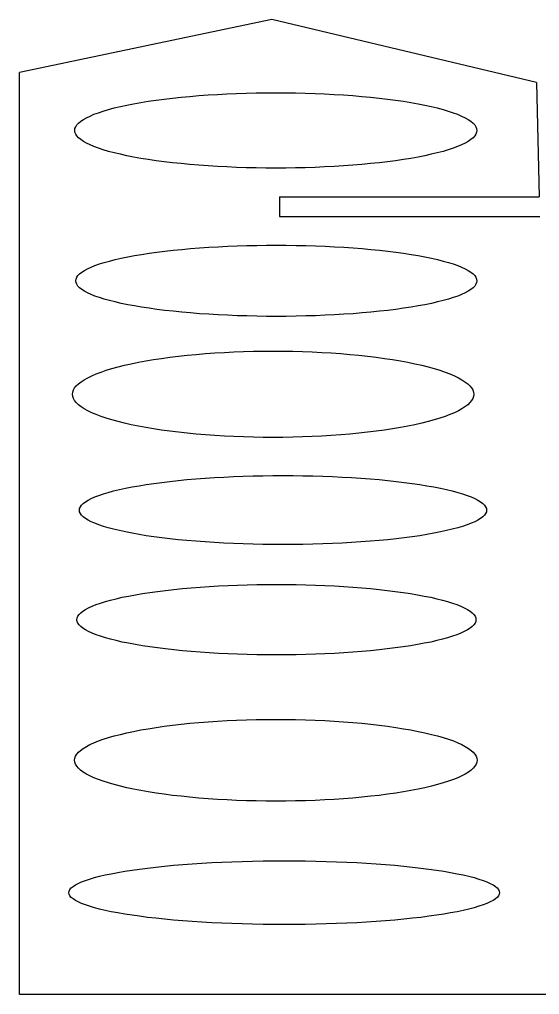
# Model space of a CAD drawing. Header units: inches. Extents: x 8 to 1401, y 8 to 252.
# Drawn here: x 116.6 to 169.2, y 148 to 246.7 of the extents above; entities that cross this region are included whole.
import ezdxf

# ---------------------------------------------------------------- set-up
doc = ezdxf.new("R2010")
doc.units = ezdxf.units.IN
doc.header["$MEASUREMENT"] = 0

msp = doc.modelspace()

# ---------------------------------------------------------------- linework, layer by layer
for p, q in [((142.112, 246.683), (116.567, 241.309)), ((168.884, 240.318), (142.112, 246.683)), ((116.567, 147.986), (116.567, 241.309)), ((168.884, 240.318), (169.152, 228.736)), ((142.873, 228.736), (169.152, 228.736)), ((142.873, 228.736), (142.873, 226.736)), ((142.873, 226.736), (169.211, 226.736)), ((171.041, 147.986), (116.567, 147.986))]:
    msp.add_line(p, q)
for points in [[(122.154, 235.454, 0), (122.174, 235.641, 0), (122.254, 235.827, 0), (122.374, 236.013, 0), (122.544, 236.197, 0), (122.764, 236.38, 0), (123.034, 236.56, 0), (123.344, 236.738, 0), (123.704, 236.913, 0), (124.104, 237.084, 0), (124.554, 237.251, 0), (125.044, 237.414, 0), (125.584, 237.572, 0), (126.154, 237.725, 0), (126.774, 237.872, 0), (127.424, 238.014, 0), (128.114, 238.15, 0), (128.834, 238.279, 0), (129.594, 238.401, 0), (130.384, 238.516, 0), (131.194, 238.624, 0), (132.044, 238.724, 0), (132.914, 238.816, 0), (133.804, 238.9, 0), (134.714, 238.976, 0), (135.644, 239.043, 0), (136.594, 239.102, 0), (137.554, 239.152, 0), (138.534, 239.193, 0), (139.514, 239.225, 0), (140.504, 239.248, 0), (141.504, 239.262, 0), (142.504, 239.266, 0), (143.504, 239.262, 0), (144.494, 239.248, 0), (145.484, 239.225, 0), (146.474, 239.193, 0), (147.444, 239.152, 0), (148.414, 239.102, 0), (149.354, 239.043, 0), (150.294, 238.976, 0), (151.204, 238.9, 0), (152.094, 238.816, 0), (152.964, 238.724, 0), (153.804, 238.624, 0), (154.624, 238.516, 0), (155.414, 238.401, 0), (156.164, 238.279, 0), (156.894, 238.15, 0), (157.584, 238.014, 0), (158.234, 237.872, 0), (158.844, 237.725, 0), (159.424, 237.572, 0), (159.954, 237.414, 0), (160.444, 237.251, 0), (160.894, 237.084, 0), (161.304, 236.913, 0), (161.664, 236.738, 0), (161.974, 236.56, 0), (162.244, 236.38, 0), (162.464, 236.197, 0), (162.634, 236.013, 0), (162.754, 235.827, 0), (162.824, 235.641, 0), (162.854, 235.454, 0), (162.824, 235.267, 0), (162.754, 235.08, 0), (162.634, 234.894, 0), (162.464, 234.71, 0), (162.244, 234.527, 0), (161.974, 234.347, 0), (161.664, 234.169, 0), (161.304, 233.995, 0), (160.894, 233.823, 0), (160.444, 233.656, 0), (159.954, 233.494, 0), (159.424, 233.335, 0), (158.844, 233.182, 0), (158.234, 233.035, 0), (157.584, 232.893, 0), (156.894, 232.758, 0), (156.164, 232.629, 0), (155.414, 232.506, 0), (154.624, 232.391, 0), (153.804, 232.284, 0), (152.964, 232.183, 0), (152.094, 232.091, 0), (151.204, 232.007, 0), (150.294, 231.931, 0), (149.354, 231.864, 0), (148.414, 231.805, 0), (147.444, 231.755, 0), (146.474, 231.714, 0), (145.484, 231.682, 0), (144.494, 231.659, 0), (143.504, 231.646, 0), (142.504, 231.641, 0), (141.504, 231.646, 0), (140.504, 231.659, 0), (139.514, 231.682, 0), (138.534, 231.714, 0), (137.554, 231.755, 0), (136.594, 231.805, 0), (135.644, 231.864, 0), (134.714, 231.931, 0), (133.804, 232.007, 0), (132.914, 232.091, 0), (132.044, 232.183, 0), (131.194, 232.284, 0), (130.384, 232.391, 0), (129.594, 232.506, 0), (128.834, 232.629, 0), (128.114, 232.758, 0), (127.424, 232.893, 0), (126.774, 233.035, 0), (126.154, 233.182, 0), (125.584, 233.335, 0), (125.044, 233.494, 0), (124.554, 233.656, 0), (124.104, 233.823, 0), (123.704, 233.995, 0), (123.344, 234.169, 0), (123.034, 234.347, 0), (122.764, 234.527, 0), (122.544, 234.71, 0), (122.374, 234.894, 0), (122.254, 235.08, 0), (122.174, 235.267, 0), (122.154, 235.454, 0)], [(122.254, 220.234, 0), (122.284, 220.411, 0), (122.354, 220.587, 0), (122.474, 220.763, 0), (122.644, 220.937, 0), (122.864, 221.109, 0), (123.134, 221.28, 0), (123.444, 221.448, 0), (123.804, 221.613, 0), (124.204, 221.775, 0), (124.654, 221.933, 0), (125.144, 222.087, 0), (125.674, 222.236, 0), (126.254, 222.381, 0), (126.864, 222.52, 0), (127.514, 222.654, 0), (128.204, 222.782, 0), (128.924, 222.904, 0), (129.674, 223.02, 0), (130.464, 223.128, 0), (131.274, 223.23, 0), (132.114, 223.325, 0), (132.984, 223.412, 0), (133.874, 223.492, 0), (134.784, 223.563, 0), (135.714, 223.627, 0), (136.664, 223.682, 0), (137.624, 223.73, 0), (138.594, 223.768, 0), (139.574, 223.799, 0), (140.564, 223.82, 0), (141.554, 223.833, 0), (142.554, 223.838, 0), (143.554, 223.833, 0), (144.544, 223.82, 0), (145.534, 223.799, 0), (146.514, 223.768, 0), (147.484, 223.73, 0), (148.444, 223.682, 0), (149.394, 223.627, 0), (150.324, 223.563, 0), (151.234, 223.492, 0), (152.124, 223.412, 0), (152.984, 223.325, 0), (153.834, 223.23, 0), (154.644, 223.128, 0), (155.434, 223.02, 0), (156.184, 222.904, 0), (156.904, 222.782, 0), (157.594, 222.654, 0), (158.244, 222.52, 0), (158.854, 222.381, 0), (159.434, 222.236, 0), (159.964, 222.087, 0), (160.454, 221.933, 0), (160.904, 221.775, 0), (161.304, 221.613, 0), (161.664, 221.448, 0), (161.974, 221.28, 0), (162.244, 221.109, 0), (162.464, 220.937, 0), (162.634, 220.763, 0), (162.754, 220.587, 0), (162.824, 220.411, 0), (162.854, 220.234, 0), (162.824, 220.057, 0), (162.754, 219.881, 0), (162.634, 219.705, 0), (162.464, 219.531, 0), (162.244, 219.358, 0), (161.974, 219.188, 0), (161.664, 219.02, 0), (161.304, 218.855, 0), (160.904, 218.693, 0), (160.454, 218.535, 0), (159.964, 218.381, 0), (159.434, 218.232, 0), (158.854, 218.087, 0), (158.244, 217.948, 0), (157.594, 217.814, 0), (156.904, 217.686, 0), (156.184, 217.564, 0), (155.434, 217.448, 0), (154.644, 217.339, 0), (153.834, 217.237, 0), (152.984, 217.143, 0), (152.124, 217.056, 0), (151.234, 216.976, 0), (150.324, 216.904, 0), (149.394, 216.841, 0), (148.444, 216.785, 0), (147.484, 216.738, 0), (146.514, 216.699, 0), (145.534, 216.669, 0), (144.544, 216.647, 0), (143.554, 216.634, 0), (142.554, 216.63, 0), (141.554, 216.634, 0), (140.564, 216.647, 0), (139.574, 216.669, 0), (138.594, 216.699, 0), (137.624, 216.738, 0), (136.664, 216.785, 0), (135.714, 216.841, 0), (134.784, 216.904, 0), (133.874, 216.976, 0), (132.984, 217.056, 0), (132.114, 217.143, 0), (131.274, 217.237, 0), (130.464, 217.339, 0), (129.674, 217.448, 0), (128.924, 217.564, 0), (128.204, 217.686, 0), (127.514, 217.814, 0), (126.864, 217.948, 0), (126.254, 218.087, 0), (125.674, 218.232, 0), (125.144, 218.381, 0), (124.654, 218.535, 0), (124.204, 218.693, 0), (123.804, 218.855, 0), (123.444, 219.02, 0), (123.134, 219.188, 0), (122.864, 219.358, 0), (122.644, 219.531, 0), (122.474, 219.705, 0), (122.354, 219.881, 0), (122.284, 220.057, 0), (122.254, 220.234, 0)], [(121.924, 208.749, 0), (121.954, 208.964, 0), (122.024, 209.178, 0), (122.144, 209.39, 0), (122.314, 209.602, 0), (122.534, 209.811, 0), (122.804, 210.018, 0), (123.114, 210.221, 0), (123.474, 210.421, 0), (123.874, 210.617, 0), (124.324, 210.809, 0), (124.814, 210.995, 0), (125.344, 211.176, 0), (125.924, 211.352, 0), (126.534, 211.521, 0), (127.184, 211.683, 0), (127.874, 211.838, 0), (128.594, 211.986, 0), (129.344, 212.126, 0), (130.134, 212.258, 0), (130.944, 212.382, 0), (131.794, 212.496, 0), (132.654, 212.602, 0), (133.544, 212.698, 0), (134.454, 212.785, 0), (135.384, 212.862, 0), (136.334, 212.93, 0), (137.294, 212.987, 0), (138.264, 213.034, 0), (139.244, 213.071, 0), (140.234, 213.097, 0), (141.224, 213.113, 0), (142.224, 213.118, 0), (143.224, 213.113, 0), (144.214, 213.097, 0), (145.204, 213.071, 0), (146.184, 213.034, 0), (147.154, 212.987, 0), (148.114, 212.93, 0), (149.064, 212.862, 0), (149.994, 212.785, 0), (150.904, 212.698, 0), (151.794, 212.602, 0), (152.664, 212.496, 0), (153.504, 212.382, 0), (154.314, 212.258, 0), (155.104, 212.126, 0), (155.854, 211.986, 0), (156.574, 211.838, 0), (157.264, 211.683, 0), (157.914, 211.521, 0), (158.524, 211.352, 0), (159.104, 211.176, 0), (159.634, 210.995, 0), (160.124, 210.809, 0), (160.574, 210.617, 0), (160.974, 210.421, 0), (161.334, 210.221, 0), (161.644, 210.018, 0), (161.914, 209.811, 0), (162.134, 209.602, 0), (162.304, 209.39, 0), (162.424, 209.178, 0), (162.494, 208.964, 0), (162.524, 208.749, 0), (162.494, 208.535, 0), (162.424, 208.321, 0), (162.304, 208.109, 0), (162.134, 207.897, 0), (161.914, 207.688, 0), (161.644, 207.481, 0), (161.334, 207.278, 0), (160.974, 207.078, 0), (160.574, 206.882, 0), (160.124, 206.69, 0), (159.634, 206.504, 0), (159.104, 206.323, 0), (158.524, 206.147, 0), (157.914, 205.978, 0), (157.264, 205.816, 0), (156.574, 205.661, 0), (155.854, 205.513, 0), (155.104, 205.373, 0), (154.314, 205.241, 0), (153.504, 205.117, 0), (152.664, 205.003, 0), (151.794, 204.897, 0), (150.904, 204.801, 0), (149.994, 204.714, 0), (149.064, 204.637, 0), (148.114, 204.569, 0), (147.154, 204.512, 0), (146.184, 204.465, 0), (145.204, 204.428, 0), (144.214, 204.402, 0), (143.224, 204.386, 0), (142.224, 204.381, 0), (141.224, 204.386, 0), (140.234, 204.402, 0), (139.244, 204.428, 0), (138.264, 204.465, 0), (137.294, 204.512, 0), (136.334, 204.569, 0), (135.384, 204.637, 0), (134.454, 204.714, 0), (133.544, 204.801, 0), (132.654, 204.897, 0), (131.794, 205.003, 0), (130.944, 205.117, 0), (130.134, 205.241, 0), (129.344, 205.373, 0), (128.594, 205.513, 0), (127.874, 205.661, 0), (127.184, 205.816, 0), (126.534, 205.978, 0), (125.924, 206.147, 0), (125.344, 206.323, 0), (124.814, 206.504, 0), (124.324, 206.69, 0), (123.874, 206.882, 0), (123.474, 207.078, 0), (123.114, 207.278, 0), (122.804, 207.481, 0), (122.534, 207.688, 0), (122.314, 207.897, 0), (122.144, 208.109, 0), (122.024, 208.321, 0), (121.954, 208.535, 0), (121.924, 208.749, 0)], [(122.624, 197.021, 0), (122.654, 197.192, 0), (122.724, 197.363, 0), (122.844, 197.534, 0), (123.024, 197.703, 0), (123.244, 197.87, 0), (123.514, 198.035, 0), (123.834, 198.198, 0), (124.194, 198.358, 0), (124.604, 198.515, 0), (125.054, 198.668, 0), (125.554, 198.817, 0), (126.094, 198.962, 0), (126.684, 199.102, 0), (127.304, 199.238, 0), (127.964, 199.368, 0), (128.664, 199.492, 0), (129.394, 199.61, 0), (130.154, 199.722, 0), (130.954, 199.828, 0), (131.784, 199.926, 0), (132.634, 200.018, 0), (133.514, 200.103, 0), (134.424, 200.18, 0), (135.344, 200.249, 0), (136.284, 200.311, 0), (137.244, 200.365, 0), (138.224, 200.411, 0), (139.204, 200.448, 0), (140.204, 200.477, 0), (141.204, 200.498, 0), (142.214, 200.511, 0), (143.224, 200.515, 0), (144.244, 200.511, 0), (145.244, 200.498, 0), (146.254, 200.477, 0), (147.244, 200.448, 0), (148.234, 200.411, 0), (149.204, 200.365, 0), (150.174, 200.311, 0), (151.114, 200.249, 0), (152.034, 200.18, 0), (152.944, 200.103, 0), (153.824, 200.018, 0), (154.674, 199.926, 0), (155.504, 199.828, 0), (156.294, 199.722, 0), (157.064, 199.61, 0), (157.794, 199.492, 0), (158.494, 199.368, 0), (159.154, 199.238, 0), (159.774, 199.102, 0), (160.354, 198.962, 0), (160.904, 198.817, 0), (161.394, 198.668, 0), (161.854, 198.515, 0), (162.264, 198.358, 0), (162.624, 198.198, 0), (162.944, 198.035, 0), (163.214, 197.87, 0), (163.434, 197.703, 0), (163.604, 197.534, 0), (163.734, 197.363, 0), (163.804, 197.192, 0), (163.834, 197.021, 0), (163.804, 196.849, 0), (163.734, 196.678, 0), (163.604, 196.508, 0), (163.434, 196.339, 0), (163.214, 196.172, 0), (162.944, 196.006, 0), (162.624, 195.843, 0), (162.264, 195.683, 0), (161.854, 195.527, 0), (161.394, 195.373, 0), (160.904, 195.224, 0), (160.354, 195.079, 0), (159.774, 194.939, 0), (159.154, 194.804, 0), (158.494, 194.674, 0), (157.794, 194.55, 0), (157.064, 194.431, 0), (156.294, 194.319, 0), (155.504, 194.214, 0), (154.674, 194.115, 0), (153.824, 194.023, 0), (152.944, 193.939, 0), (152.034, 193.862, 0), (151.114, 193.792, 0), (150.174, 193.731, 0), (149.204, 193.677, 0), (148.234, 193.631, 0), (147.244, 193.593, 0), (146.254, 193.564, 0), (145.244, 193.543, 0), (144.244, 193.53, 0), (143.224, 193.526, 0), (142.214, 193.53, 0), (141.204, 193.543, 0), (140.204, 193.564, 0), (139.204, 193.593, 0), (138.224, 193.631, 0), (137.244, 193.677, 0), (136.284, 193.731, 0), (135.344, 193.792, 0), (134.424, 193.862, 0), (133.514, 193.939, 0), (132.634, 194.023, 0), (131.784, 194.115, 0), (130.954, 194.214, 0), (130.154, 194.319, 0), (129.394, 194.431, 0), (128.664, 194.55, 0), (127.964, 194.674, 0), (127.304, 194.804, 0), (126.684, 194.939, 0), (126.094, 195.079, 0), (125.554, 195.224, 0), (125.054, 195.373, 0), (124.604, 195.527, 0), (124.194, 195.683, 0), (123.834, 195.843, 0), (123.514, 196.006, 0), (123.244, 196.172, 0), (123.024, 196.339, 0), (122.844, 196.508, 0), (122.724, 196.678, 0), (122.654, 196.849, 0), (122.624, 197.021, 0)], [(122.374, 185.929, 0), (122.404, 186.104, 0), (122.474, 186.278, 0), (122.594, 186.452, 0), (122.764, 186.624, 0), (122.984, 186.795, 0), (123.244, 186.964, 0), (123.554, 187.13, 0), (123.914, 187.293, 0), (124.314, 187.453, 0), (124.764, 187.61, 0), (125.254, 187.762, 0), (125.784, 187.91, 0), (126.354, 188.053, 0), (126.964, 188.191, 0), (127.604, 188.323, 0), (128.294, 188.45, 0), (129.014, 188.571, 0), (129.764, 188.685, 0), (130.544, 188.793, 0), (131.354, 188.894, 0), (132.184, 188.987, 0), (133.054, 189.073, 0), (133.934, 189.152, 0), (134.844, 189.223, 0), (135.764, 189.286, 0), (136.704, 189.341, 0), (137.664, 189.388, 0), (138.634, 189.426, 0), (139.604, 189.456, 0), (140.594, 189.477, 0), (141.574, 189.49, 0), (142.564, 189.494, 0), (143.554, 189.49, 0), (144.544, 189.477, 0), (145.534, 189.456, 0), (146.504, 189.426, 0), (147.474, 189.388, 0), (148.424, 189.341, 0), (149.374, 189.286, 0), (150.294, 189.223, 0), (151.204, 189.152, 0), (152.084, 189.073, 0), (152.944, 188.987, 0), (153.784, 188.894, 0), (154.594, 188.793, 0), (155.374, 188.685, 0), (156.124, 188.571, 0), (156.844, 188.45, 0), (157.524, 188.323, 0), (158.174, 188.191, 0), (158.784, 188.053, 0), (159.354, 187.91, 0), (159.884, 187.762, 0), (160.374, 187.61, 0), (160.824, 187.453, 0), (161.224, 187.293, 0), (161.574, 187.13, 0), (161.884, 186.964, 0), (162.154, 186.795, 0), (162.374, 186.624, 0), (162.544, 186.452, 0), (162.664, 186.278, 0), (162.734, 186.104, 0), (162.754, 185.929, 0), (162.734, 185.754, 0), (162.664, 185.579, 0), (162.544, 185.406, 0), (162.374, 185.233, 0), (162.154, 185.062, 0), (161.884, 184.894, 0), (161.574, 184.727, 0), (161.224, 184.564, 0), (160.824, 184.404, 0), (160.374, 184.248, 0), (159.884, 184.096, 0), (159.354, 183.948, 0), (158.784, 183.805, 0), (158.174, 183.667, 0), (157.524, 183.534, 0), (156.844, 183.407, 0), (156.124, 183.287, 0), (155.374, 183.172, 0), (154.594, 183.065, 0), (153.784, 182.964, 0), (152.944, 182.87, 0), (152.084, 182.784, 0), (151.204, 182.705, 0), (150.294, 182.634, 0), (149.374, 182.571, 0), (148.424, 182.517, 0), (147.474, 182.47, 0), (146.504, 182.431, 0), (145.534, 182.402, 0), (144.544, 182.38, 0), (143.554, 182.367, 0), (142.564, 182.363, 0), (141.574, 182.367, 0), (140.594, 182.38, 0), (139.604, 182.402, 0), (138.634, 182.431, 0), (137.664, 182.47, 0), (136.704, 182.517, 0), (135.764, 182.571, 0), (134.844, 182.634, 0), (133.934, 182.705, 0), (133.054, 182.784, 0), (132.184, 182.87, 0), (131.354, 182.964, 0), (130.544, 183.065, 0), (129.764, 183.172, 0), (129.014, 183.287, 0), (128.294, 183.407, 0), (127.604, 183.534, 0), (126.964, 183.667, 0), (126.354, 183.805, 0), (125.784, 183.948, 0), (125.254, 184.096, 0), (124.764, 184.248, 0), (124.314, 184.404, 0), (123.914, 184.564, 0), (123.554, 184.727, 0), (123.244, 184.894, 0), (122.984, 185.062, 0), (122.764, 185.233, 0), (122.594, 185.406, 0), (122.474, 185.579, 0), (122.404, 185.754, 0), (122.374, 185.929, 0)], [(122.144, 171.696, 0), (122.174, 171.899, 0), (122.244, 172.101, 0), (122.364, 172.303, 0), (122.544, 172.503, 0), (122.754, 172.701, 0), (123.024, 172.897, 0), (123.334, 173.09, 0), (123.694, 173.28, 0), (124.104, 173.465, 0), (124.554, 173.647, 0), (125.044, 173.823, 0), (125.584, 173.995, 0), (126.154, 174.161, 0), (126.774, 174.321, 0), (127.424, 174.475, 0), (128.114, 174.622, 0), (128.834, 174.762, 0), (129.594, 174.895, 0), (130.384, 175.02, 0), (131.194, 175.137, 0), (132.044, 175.245, 0), (132.914, 175.345, 0), (133.804, 175.437, 0), (134.714, 175.519, 0), (135.644, 175.592, 0), (136.594, 175.656, 0), (137.564, 175.71, 0), (138.534, 175.755, 0), (139.524, 175.789, 0), (140.514, 175.814, 0), (141.504, 175.829, 0), (142.504, 175.834, 0), (143.504, 175.829, 0), (144.504, 175.814, 0), (145.494, 175.789, 0), (146.474, 175.755, 0), (147.454, 175.71, 0), (148.414, 175.656, 0), (149.364, 175.592, 0), (150.294, 175.519, 0), (151.214, 175.437, 0), (152.104, 175.345, 0), (152.974, 175.245, 0), (153.814, 175.137, 0), (154.634, 175.02, 0), (155.424, 174.895, 0), (156.174, 174.762, 0), (156.904, 174.622, 0), (157.594, 174.475, 0), (158.244, 174.321, 0), (158.854, 174.161, 0), (159.434, 173.995, 0), (159.964, 173.823, 0), (160.464, 173.647, 0), (160.914, 173.465, 0), (161.314, 173.28, 0), (161.674, 173.09, 0), (161.984, 172.897, 0), (162.254, 172.701, 0), (162.474, 172.503, 0), (162.644, 172.303, 0), (162.764, 172.101, 0), (162.844, 171.899, 0), (162.864, 171.696, 0), (162.844, 171.493, 0), (162.764, 171.29, 0), (162.644, 171.089, 0), (162.474, 170.889, 0), (162.254, 170.69, 0), (161.984, 170.495, 0), (161.674, 170.302, 0), (161.314, 170.112, 0), (160.914, 169.927, 0), (160.464, 169.745, 0), (159.964, 169.568, 0), (159.434, 169.397, 0), (158.854, 169.231, 0), (158.244, 169.071, 0), (157.594, 168.917, 0), (156.904, 168.77, 0), (156.174, 168.63, 0), (155.424, 168.497, 0), (154.634, 168.372, 0), (153.814, 168.255, 0), (152.974, 168.146, 0), (152.104, 168.046, 0), (151.214, 167.955, 0), (150.294, 167.873, 0), (149.364, 167.8, 0), (148.414, 167.736, 0), (147.454, 167.682, 0), (146.474, 167.637, 0), (145.494, 167.602, 0), (144.504, 167.578, 0), (143.504, 167.563, 0), (142.504, 167.558, 0), (141.504, 167.563, 0), (140.514, 167.578, 0), (139.524, 167.602, 0), (138.534, 167.637, 0), (137.564, 167.682, 0), (136.594, 167.736, 0), (135.644, 167.8, 0), (134.714, 167.873, 0), (133.804, 167.955, 0), (132.914, 168.046, 0), (132.044, 168.146, 0), (131.194, 168.255, 0), (130.384, 168.372, 0), (129.594, 168.497, 0), (128.834, 168.63, 0), (128.114, 168.77, 0), (127.424, 168.917, 0), (126.774, 169.071, 0), (126.154, 169.231, 0), (125.584, 169.397, 0), (125.044, 169.568, 0), (124.554, 169.745, 0), (124.104, 169.927, 0), (123.694, 170.112, 0), (123.334, 170.302, 0), (123.024, 170.495, 0), (122.754, 170.69, 0), (122.544, 170.889, 0), (122.364, 171.089, 0), (122.244, 171.29, 0), (122.174, 171.493, 0), (122.144, 171.696, 0)], [(121.574, 158.293, 0), (121.594, 158.452, 0), (121.674, 158.61, 0), (121.804, 158.767, 0), (121.994, 158.923, 0), (122.224, 159.078, 0), (122.514, 159.231, 0), (122.844, 159.381, 0), (123.234, 159.529, 0), (123.664, 159.674, 0), (124.144, 159.816, 0), (124.674, 159.953, 0), (125.244, 160.087, 0), (125.854, 160.217, 0), (126.514, 160.342, 0), (127.214, 160.462, 0), (127.954, 160.577, 0), (128.724, 160.686, 0), (129.534, 160.79, 0), (130.374, 160.887, 0), (131.254, 160.978, 0), (132.154, 161.063, 0), (133.084, 161.141, 0), (134.044, 161.213, 0), (135.014, 161.277, 0), (136.014, 161.334, 0), (137.034, 161.384, 0), (138.064, 161.426, 0), (139.104, 161.461, 0), (140.154, 161.488, 0), (141.214, 161.507, 0), (142.284, 161.519, 0), (143.354, 161.523, 0), (144.424, 161.519, 0), (145.484, 161.507, 0), (146.544, 161.488, 0), (147.604, 161.461, 0), (148.644, 161.426, 0), (149.674, 161.384, 0), (150.694, 161.334, 0), (151.684, 161.277, 0), (152.664, 161.213, 0), (153.614, 161.141, 0), (154.554, 161.063, 0), (155.454, 160.978, 0), (156.324, 160.887, 0), (157.164, 160.79, 0), (157.974, 160.686, 0), (158.754, 160.577, 0), (159.494, 160.462, 0), (160.184, 160.342, 0), (160.844, 160.217, 0), (161.464, 160.087, 0), (162.034, 159.953, 0), (162.564, 159.816, 0), (163.044, 159.674, 0), (163.474, 159.529, 0), (163.854, 159.381, 0), (164.194, 159.231, 0), (164.484, 159.078, 0), (164.714, 158.923, 0), (164.894, 158.767, 0), (165.024, 158.61, 0), (165.104, 158.452, 0), (165.134, 158.293, 0), (165.104, 158.135, 0), (165.024, 157.977, 0), (164.894, 157.819, 0), (164.714, 157.663, 0), (164.484, 157.508, 0), (164.194, 157.356, 0), (163.854, 157.205, 0), (163.474, 157.057, 0), (163.044, 156.912, 0), (162.564, 156.771, 0), (162.034, 156.633, 0), (161.464, 156.499, 0), (160.844, 156.369, 0), (160.184, 156.244, 0), (159.494, 156.124, 0), (158.754, 156.009, 0), (157.974, 155.9, 0), (157.164, 155.797, 0), (156.324, 155.699, 0), (155.454, 155.608, 0), (154.554, 155.523, 0), (153.614, 155.445, 0), (152.664, 155.374, 0), (151.684, 155.309, 0), (150.694, 155.252, 0), (149.674, 155.203, 0), (148.644, 155.16, 0), (147.604, 155.125, 0), (146.544, 155.098, 0), (145.484, 155.079, 0), (144.424, 155.067, 0), (143.354, 155.063, 0), (142.284, 155.067, 0), (141.214, 155.079, 0), (140.154, 155.098, 0), (139.104, 155.125, 0), (138.064, 155.16, 0), (137.034, 155.203, 0), (136.014, 155.252, 0), (135.014, 155.309, 0), (134.044, 155.374, 0), (133.084, 155.445, 0), (132.154, 155.523, 0), (131.254, 155.608, 0), (130.374, 155.699, 0), (129.534, 155.797, 0), (128.724, 155.9, 0), (127.954, 156.009, 0), (127.214, 156.124, 0), (126.514, 156.244, 0), (125.854, 156.369, 0), (125.244, 156.499, 0), (124.674, 156.633, 0), (124.144, 156.771, 0), (123.664, 156.912, 0), (123.234, 157.057, 0), (122.844, 157.205, 0), (122.514, 157.356, 0), (122.224, 157.508, 0), (121.994, 157.663, 0), (121.804, 157.819, 0), (121.674, 157.977, 0), (121.594, 158.135, 0), (121.574, 158.293, 0)]]:
    msp.add_polyline3d(points)

doc.saveas('drawing.dxf')
